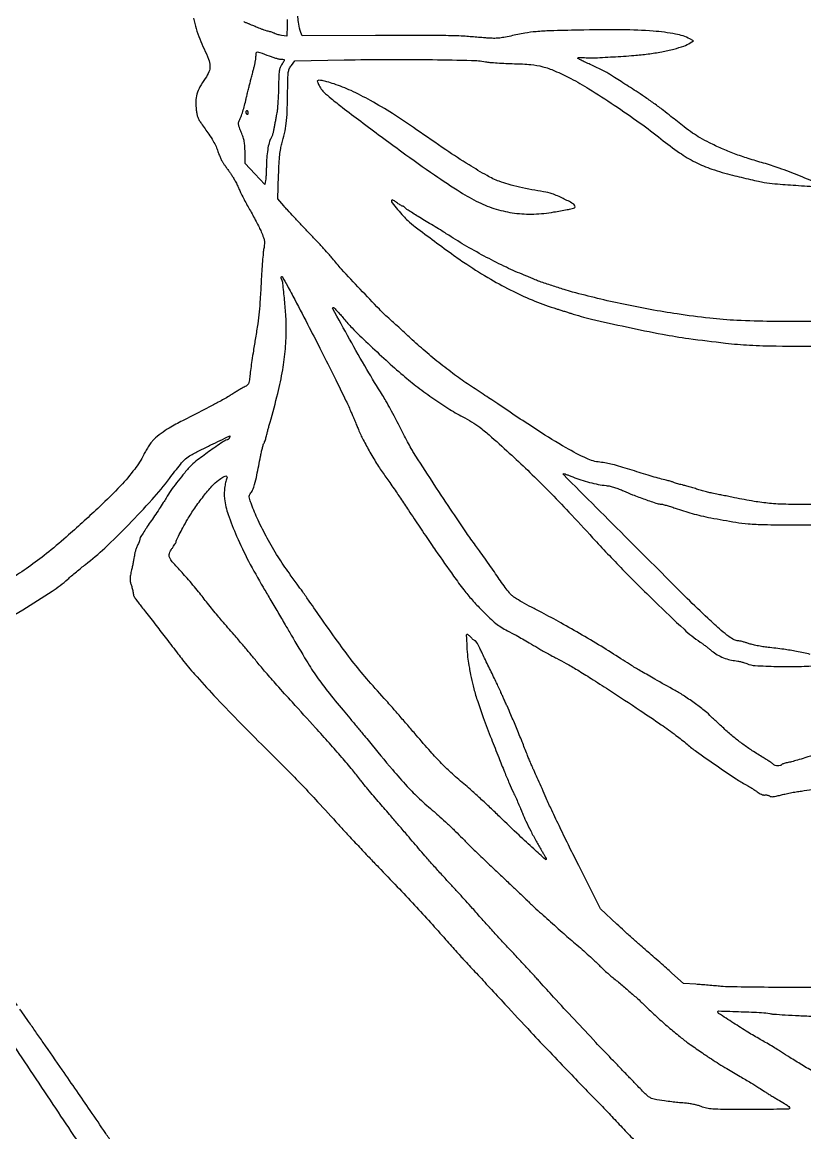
# Model space of a CAD drawing. Extents: x 30 to 2857, y 155 to 3618.
# Drawn here: x 994 to 1600, y 939 to 1800 of the extents above; entities that cross this region are included whole.
import ezdxf

# ---------------------------------------------------------------- set-up
doc = ezdxf.new("R2010")
doc.units = 0

msp = doc.modelspace()

# ---------------------------------------------------------------- linework, layer by layer
for points in [[(1199.257649, 1801.954341, -0.012053), (1199.179674, 1797.175363), (1198.843018, 1788.850726), (1194.671509, 1789.538428, -0.01291), (1193.001111, 1789.858303, -0.014996), (1191.431631, 1790.250734, -0.014081), (1190.131085, 1790.657557, -0.081623), (1189.5, 1790.997592, 0.066929), (1188.905121, 1791.340918, 0.015057), (1187.80843, 1791.753301, 0.015351), (1186.503203, 1792.15542, 0.014334), (1185.145717, 1792.486887, -0.019708), (1183.534349, 1792.898739, -0.008404), (1181.412076, 1793.57027, -0.0083), (1179.169903, 1794.363056, -0.010798), (1177.145717, 1795.166979, 0.000001), (1175.220404, 1795.980189, 0.000001), (1173.27718, 1796.800956, 0.000001), (1171.56908, 1797.522405, 0.000003), (1170.5, 1797.973942, 0.006258), (1169.60278, 1798.339721, 0.004057), (1168.556609, 1798.741263, 0.004079), (1167.528362, 1799.116847, 0.007718), (1166.69271, 1799.399922, -0.198822), (1165.721827, 1800.223854, -0.09126)], [(1612.686865, 1673.913858, 0.002269), (1596.436471, 1680.532862, 0.008374), (1580.617309, 1686.586943, 0.019343), (1568.5, 1690.469526, -0.009737), (1556.722752, 1693.995202, -0.012224), (1545.961414, 1697.738932, -0.012965), (1535.967449, 1701.790645, -0.0142), (1526.5, 1706.241886, -0.012944), (1519.372257, 1710.078408, -0.020878), (1513.538069, 1713.747665, -0.015536), (1506.948549, 1718.595055, -0.004138), (1496.758892, 1726.72739, 0.009137), (1490.851004, 1731.346526, 0.005249), (1483.571934, 1736.707622, 0.005242), (1476.142296, 1741.942803, 0.00871), (1469.758892, 1746.179295, -0.000228), (1463.88858, 1749.933408, -0.00023), (1458.041231, 1753.680395, -0.000224), (1452.951775, 1756.948255, -0.000937), (1449.892109, 1758.922865, 0.018833), (1447.044733, 1760.619323, 0.007192), (1442.961556, 1762.772533, 0.00711), (1438.455596, 1764.986365, 0.008661), (1434.173647, 1766.924979, -0.007257), (1430.32903, 1768.652601, -0.012263), (1427.166026, 1770.225073, -0.005983), (1424.624371, 1771.606502, -0.427089), (1424.515738, 1772.025464, -0.227714), (1424.923888, 1772.286748, -0.019819), (1426.186165, 1772.390491, -0.022941), (1427.77207, 1772.384933, -0.015717), (1429.566646, 1772.239598, 0.039436), (1435.620797, 1772.037255, 0.003072), (1451.798412, 1772.872202, 0.00451), (1468.037612, 1773.957463, 0.01385), (1479, 1775.095566, 0.013553), (1489.5255, 1776.775271, 0.017946), (1498.992065, 1778.90453, 0.019547), (1506.746745, 1781.271248, 0.061259), (1511.626216, 1783.674657), (1514.181559, 1785.348982), (1511.491464, 1786.758464, 0.076493), (1500.352805, 1790.572952, 0.024611), (1482.982564, 1792.809201, 0.018127), (1458.839362, 1793.837671, 0.006819), (1425, 1793.590145, 0.002278), (1403.307387, 1793.036702, 0.014143), (1392.19389, 1792.387534, 0.022314), (1383.396636, 1791.226219, 0.011479), (1372.5, 1789.030673, -0.010234), (1367.171932, 1787.943329, -0.021946), (1363.017105, 1787.370697, -0.025152), (1359.203957, 1787.207468, -0.01879), (1355, 1787.397145, 0.000769), (1351.324266, 1787.695994, 0.000314), (1346.325, 1788.091554, 0.00031), (1340.952086, 1788.509934, 0.000396), (1336, 1788.888504, 0.015335), (1328.723296, 1789.214991, 0.00151), (1311.193356, 1789.410421, 0.001907), (1290.29255, 1789.500568, 0.001511), (1267.700786, 1789.443581), (1210.901571, 1789.128688), (1209.792331, 1791.814344, -0.067177), (1208.0796, 1798.317264, -0.018442), (1207.162528, 1808.893203, -0.013627)], [(1126.524504, 1802.791593, 0.020051), (1128.585627, 1794.800596, 0.019493), (1131.363961, 1786.728935, 0.020698), (1134.713625, 1779.061431, -0.022161), (1138.163963, 1771.100103, -0.080839), (1139.272048, 1765.725258, -0.108321), (1138.468121, 1761.146697, -0.05841), (1135.677657, 1756.114401, 0.027854), (1131.512976, 1749.578053, 0.058627), (1129.203359, 1744.03013, 0.062606), (1128.329415, 1738.336775, 0.03608), (1128.640922, 1731.398103, 0.026823), (1129.136841, 1728.519909, 0.036409), (1129.908381, 1725.999388, 0.036315), (1131.039197, 1723.612471, 0.026482), (1132.618865, 1721.136995, -0.004917), (1138.31013, 1713.013088, -0.016678), (1141.790353, 1707.55844, -0.025222), (1144.017829, 1703.322639, -0.037714), (1145.483697, 1699.408085, 0.022453), (1146.285783, 1697.04956, 0.01535), (1147.396797, 1694.446521, 0.015497), (1148.625088, 1691.998806, 0.029983), (1149.780748, 1690.139159, 0.000075), (1151.061274, 1688.33073, 0.000037), (1152.685815, 1686.037552, 0.000037), (1154.370221, 1683.660614, 0.000054), (1155.851813, 1681.570678, -0.02022), (1157.316115, 1679.317829, -0.010729), (1158.9545, 1676.419262, -0.010661), (1160.505138, 1673.379358, -0.016248), (1161.70735, 1670.671844, 0.016662), (1163.065748, 1667.61939, 0.006028), (1165.189992, 1663.375479, 0.00597), (1167.629267, 1658.781025, 0.007069), (1170.047286, 1654.5, -0.007272), (1172.508512, 1650.138348, -0.005553), (1175.078584, 1645.297803, -0.005617), (1177.385166, 1640.708874, -0.013154), (1178.979575, 1637.215926, -0.010011), (1180.77586, 1632.743169, -0.051366), (1181.460383, 1630.161957, -0.063677), (1181.531299, 1627.750809, -0.020405), (1181.035318, 1624.194767, 0.021471), (1180.572959, 1620.827337, 0.00352), (1180.004859, 1614.274167, 0.003868), (1179.449988, 1606.548533, 0.003404), (1178.988263, 1598.478841, -0.003649), (1178.209477, 1584.983773, -0.008943), (1177.386893, 1575.075313, -0.010054), (1176.274201, 1565.910711, -0.005913), (1174.594479, 1555, 0.001401), (1172.954672, 1544.952219, 0.003212), (1171.789094, 1537.370863, 0.004135), (1170.928233, 1531.165819, 0.005502), (1170.254651, 1525.512188, -0.009342), (1169.7211, 1521.308936, -0.069353), (1169.158559, 1519.377616, -0.123878), (1168.215004, 1518.182754, -0.056464), (1166.5, 1517.147551, 0.01989), (1164.932526, 1516.35125, 0.005323), (1162.505957, 1514.960405, 0.005386), (1159.780205, 1513.319541, 0.005539), (1157.116025, 1511.635363, -0.009758), (1154.046656, 1509.731097, -0.004633), (1150.023842, 1507.392888, -0.00459), (1145.77074, 1505.024682, -0.006488), (1141.937155, 1503, 0.001361), (1118.100365, 1490.721645, 0.012073), (1107.74049, 1485.028021, 0.026997), (1101.325239, 1480.818991, 0.030708), (1095.685465, 1476.106861, 0.041262), (1093.947597, 1474.168429, 0.015396), (1091.828709, 1471.185484, 0.015133), (1089.707906, 1467.776861, 0.017721), (1087.912664, 1464.418189, -0.049925), (1080.912121, 1453.132187, -0.024199), (1069.916185, 1440.165999, -0.017148), (1053.720951, 1423.99155, -0.006195), (1029.657175, 1402.104023, -0.010524), (1014.253361, 1389.007002, -0.015947), (1000.271242, 1378.340213, -0.017125), (986.433238, 1369.163597, -0.015372)], [(1654.321708, 1426.096081, -0.00107), (1603, 1425.713891, -0.007024), (1585.79232, 1425.864332, -0.017401), (1573.206179, 1426.589956, -0.018571), (1561.187958, 1428.155377, -0.009084), (1546, 1430.994973, 0.000793), (1541.650001, 1431.883153, 0.000774), (1537.2625, 1432.764673, 0.000762), (1533.407306, 1433.526926, 0.00291), (1531, 1433.984558, -0.013485), (1528.67386, 1434.477946, -0.004101), (1525.178125, 1435.348913, -0.004104), (1521.275748, 1436.389494, -0.004467), (1517.5, 1437.465955, 0.001386), (1513.76094, 1438.556911, 0.001335), (1509.96875, 1439.641015, 0.001319), (1506.622113, 1440.578559, 0.004863), (1504.5, 1441.144857, -0.007019), (1502.821905, 1441.600426, -0.006215), (1501.0875, 1442.120936, -0.006252), (1499.537167, 1442.628668, -0.018899), (1498.5, 1443.027117, 0.025314), (1497.491278, 1443.399866, 0.009781), (1496.059375, 1443.817489, 0.009654), (1494.486599, 1444.210575, 0.011767), (1493, 1444.515132, -0.02388), (1490.792155, 1445.023452, -0.002197), (1485.3875, 1446.568432, -0.002832), (1478.957554, 1448.476664, -0.002216), (1472, 1450.618147, 0.001274), (1457.743827, 1455.035504, 0.010982), (1451.333318, 1456.850877, 0.022101), (1446.721253, 1457.832958, 0.015874), (1441.5, 1458.536097, -0.085427), (1431.375998, 1461.365883, -0.019172), (1415.44315, 1469.687752, -0.014447), (1393.561099, 1483.060611, -0.004897), (1362.5, 1503.734305, 0.002652), (1359.261964, 1505.910519, 0.00068), (1354.003125, 1509.394213, 0.000693), (1347.991406, 1513.352939, 0.000704), (1342, 1517.274344, -0.013291), (1330.546803, 1525.189328, -0.009903), (1318.32715, 1534.499874, -0.009667), (1306.11538, 1544.583465, -0.010592), (1294.676151, 1554.836115, 0.001882), (1290.989671, 1558.257851, 0.001194), (1286.669646, 1562.21844, 0.001199), (1282.409361, 1566.086899, 0.002218), (1278.927498, 1569.205382, -0.018642), (1270.62802, 1577.145016, -0.003358), (1255.844269, 1592.589092, -0.003216), (1241.266906, 1608.224016, -0.020957), (1234.32678, 1616.429139, 0.017306), (1232.008449, 1619.210971, 0.002921), (1227.364742, 1624.345772, 0.003191), (1221.831982, 1630.315315, 0.002832), (1216, 1636.457611, -0.001906), (1210.095471, 1642.653304, -0.002012), (1204.344454, 1648.7834, -0.001921), (1199.428591, 1654.106602, -0.009123), (1196.683247, 1657.214421), (1191.866494, 1662.871897), (1192.515777, 1681.185948, -0.004677), (1192.922071, 1690.250441, -0.012167), (1193.434131, 1696.761795, -0.016704), (1194.106533, 1701.667459, -0.032732), (1195.024392, 1705.5, 0.021806), (1197.107632, 1713.429962, 0.024172), (1198.40848, 1721.244084, 0.018914), (1199.146938, 1730.595645, 0.007257), (1199.492073, 1743.633675, -0.001993), (1199.692331, 1756.19685, -0.026864), (1200.030642, 1760.782583, -0.071915), (1200.810329, 1763.589541, -0.05934), (1202.390306, 1766.267297), (1205.059846, 1769.767244), (1243.376903, 1770.504084, -0.004045), (1277.640447, 1770.885735, -0.004039), (1311.922142, 1770.713332, -0.002694), (1342.144869, 1770.154276, -0.038615), (1352.843007, 1769.069253, 0.022526), (1356.309006, 1768.60475, 0.00547), (1362.068873, 1768.158978, 0.005599), (1368.692096, 1767.793662, 0.005545), (1375.343007, 1767.575348, -0.016877), (1388.138596, 1766.864812, -0.041976), (1397.367272, 1765.250924, -0.039718), (1406.489352, 1762.060761, -0.01378), (1419.089366, 1756.076863, -0.022244), (1433.116794, 1748.130443, -0.007647), (1452.698788, 1735.435084, -0.007827), (1472.772231, 1721.520396, -0.013427), (1489, 1709.218592, 0.017764), (1503.324594, 1698.553882, 0.033873), (1515.655857, 1691.216897, 0.035217), (1528.538864, 1685.79126, 0.02097), (1544.512586, 1681.089403, 0.002914), (1551.256804, 1679.449668, 0.002578), (1558.300572, 1677.818823, 0.002588), (1564.660973, 1676.415277, 0.007886), (1569, 1675.552686, 0.024454), (1577.301583, 1674.454101, 0.003981), (1593.508984, 1673.240998, 0.000897), (1611.335701, 1672.081482, 0.198983)], [(1623.5, 1567.508851, -0.001925), (1574.523542, 1567.69194, -0.010388), (1547.912978, 1568.446898, -0.015967), (1526.754951, 1570.165921, -0.009294), (1501.5, 1573.50846, -0.007114), (1480.729303, 1576.954293, -0.007031), (1459.983771, 1581.001992, -0.007155), (1439.74579, 1585.550201, -0.008137), (1420.5, 1590.498249, -0.009076), (1413.931917, 1592.430192, -0.003034), (1404.397756, 1595.48731, -0.00205), (1394.948573, 1598.623484, -0.026549), (1391.5, 1599.991478, 0.007282), (1390.344328, 1600.502265, 0.001313), (1388.178125, 1601.41551, 0.001416), (1385.635194, 1602.471275, 0.001281), (1383, 1603.548723, -0.014889), (1369.140069, 1609.660941, -0.010256), (1353.803424, 1617.367336, -0.010102), (1338.445785, 1625.884259, -0.01246), (1324.5, 1634.462705, 0.004467), (1320.585815, 1636.957535, 0.001887), (1315.288272, 1640.240178, 0.001867), (1309.602742, 1643.704433, 0.002437), (1304.374967, 1646.828381, -0.004341), (1299.639433, 1649.682701, -0.006005), (1295.445236, 1652.330561, -0.003891), (1291.976247, 1654.617836, -0.071967), (1291.002523, 1655.49696, 0.033807), (1290.455503, 1656.072137, 0.035457), (1289.844156, 1656.558482, 0.037913), (1289.25942, 1656.897436, 0.112863), (1288.810833, 1657, -0.119883), (1288.268494, 1657.13193, -0.014344), (1287.181122, 1657.734375, -0.016431), (1285.913085, 1658.542651, -0.012816), (1284.588887, 1659.5, 0.010937), (1282.266069, 1661.192644, 0.070553), (1280.973443, 1661.844361, 0.263813), (1280.306789, 1661.716319, 0.219729), (1280, 1661.051916, 0.171179), (1280.477594, 1659.697783, 0.003999), (1284.82359, 1654.39048, 0.009576), (1289.218842, 1649.310823, 0.02492), (1292.625812, 1645.882477, 0.023208), (1298.511621, 1641.002033, 0.002242), (1313.385082, 1629.895824, 0.002999), (1328.44412, 1618.895028, 0.010294), (1338.410344, 1612.013304, 0.013076), (1356.96715, 1600.441426, 0.017747), (1374.33206, 1591.046169, 0.01917), (1391.137571, 1583.498549, 0.020899), (1408, 1577.49588, -0.001063), (1410.503697, 1576.71501, -0.000622), (1413.5, 1575.76941, -0.000622), (1416.496168, 1574.815651, -0.001056), (1419, 1574.009351, 0.020872), (1435.129367, 1569.512138, 0.00497), (1462.33156, 1563.422366, 0.005321), (1490.269419, 1557.769018, 0.01388), (1510.5, 1554.478099, 0.004415), (1538.947882, 1550.913032, 0.015073), (1557.535748, 1549.316214, 0.011898), (1578.245899, 1548.65828, 0.001991), (1618, 1548.5, 0.001347)], [(1604.770367, 1309.521453, 0.011757), (1594.142731, 1311.81233, 0.013201), (1584.162065, 1313.447546, 0.007477), (1572, 1314.926885, -0.012638), (1567.943332, 1315.462866, -0.010148), (1563.608901, 1316.237877, -0.010287), (1559.629915, 1317.118481, -0.025629), (1556.774983, 1317.969256, 0.011197), (1554.416306, 1318.746905, 0.011763), (1552.063413, 1319.404567, 0.011474), (1550.010344, 1319.876806, 0.050416), (1548.774983, 1320.003738, -0.120673), (1545.656444, 1320.772942, -0.040263), (1541.651886, 1323.297538, -0.021433), (1535.773841, 1328.107886, -0.003951), (1525.398337, 1337.51708, -0.009769), (1509.330929, 1352.912273, -0.000649), (1464.105004, 1398.090655, -0.000032), (1413.37725, 1448.90324, -0.41395), (1413.377613, 1449.710946, -0.288504), (1413.585439, 1449.758216, -0.001608), (1415.580658, 1449.049459, -0.006085), (1417.874362, 1448.194704, -0.003747), (1420.553952, 1447.135687, 0.017138), (1426.944049, 1444.806036, 0.015717), (1433.664585, 1442.845157, 0.01602), (1440.34233, 1441.348902, 0.020248), (1446.601044, 1440.416437, -0.030669), (1449.498662, 1439.922835, -0.017281), (1452.942583, 1438.989678, -0.016538), (1456.558836, 1437.741984, -0.017734), (1460, 1436.283948, 0.017159), (1466.934096, 1433.336527, 0.007049), (1476.521843, 1429.798524, 0.003893), (1486.132805, 1426.489047, 0.081136), (1489.126649, 1425.999993, -0.064708), (1490.044596, 1425.88069, -0.003459), (1492.887203, 1425.108045, -0.005374), (1496.260865, 1424.126735, -0.003887), (1500, 1422.963586, 0.002801), (1513.0835, 1418.862478, 0.016794), (1519.972299, 1416.996171, 0.012642), (1527.656017, 1415.39295, 0.001139), (1547, 1411.910086, 0.026367), (1556.55117, 1410.727951, 0.012692), (1568.87905, 1410.172348, 0.004888), (1590.080368, 1409.962909, 0.000425), (1644, 1410.003292, 0.000344)], [(1623.5, 1051.067114, -0.001131), (1592.892094, 1051.148091, -0.001571), (1565.475, 1051.368754, -0.000961), (1542.397194, 1051.671362, -0.020041), (1535.5, 1052.051848, 0.002052), (1530.984144, 1052.464295, 0.001256), (1525.655009, 1052.91548, 0.001259), (1520.375859, 1053.335693, 0.002242), (1516.027691, 1053.651178), (1506.555383, 1054.295772), (1497.527691, 1062.412806, 0.002308), (1493.31715, 1066.163609, 0.001225), (1488.067509, 1070.773945, 0.001219), (1482.676923, 1075.461606, 0.00189), (1478, 1079.477868, -0.004414), (1473.07628, 1083.749437, -0.002151), (1466.864267, 1089.283288, -0.002134), (1460.450478, 1095.09624, -0.003085), (1454.835802, 1100.292704), (1442.171604, 1112.159512), (1425.180051, 1145.829756, -0.002416), (1418.076297, 1160.077209, -0.002113), (1410.782506, 1175.043741, -0.002124), (1404.306123, 1188.623957, -0.006324), (1400.02761, 1198, 0.000483), (1396.765002, 1205.376744, 0.000597), (1393.71148, 1212.240625, 0.000489), (1391.13389, 1218.000952, 0.004452), (1389.985861, 1220.5, -0.00826), (1389.065816, 1222.543655, -0.002845), (1387.801167, 1225.528125, -0.002826), (1386.443819, 1228.835281, -0.003273), (1385.189815, 1232, 0.003359), (1381.309767, 1241.787114, 0.00246), (1376.877476, 1252.598252, 0.002436), (1372.65973, 1262.605743, 0.006988), (1369.599825, 1269.5, -0.001709), (1368.259815, 1272.435201, -0.001566), (1366.900114, 1275.465922, -0.001564), (1365.703532, 1278.178401, -0.00514), (1364.937577, 1279.979736, 0.011076), (1364.038361, 1282.026649, 0.001637), (1362.116845, 1286.115127, 0.001845), (1359.812366, 1290.931059, 0.001585), (1357.35381, 1295.979736, -0.00083), (1354.804425, 1301.194903, -0.000787), (1352.226862, 1306.511235, -0.000781), (1349.961469, 1311.221283, -0.002776), (1348.531189, 1314.25, 0.01248), (1347.437888, 1316.453361, 0.018783), (1346.366599, 1318.310937, 0.014021), (1345.406378, 1319.749024, 0.243136), (1344.920765, 1320, -0.146243), (1344.430141, 1320.146637, -0.024153), (1343.622603, 1320.734375, -0.024771), (1342.713759, 1321.542784, -0.019649), (1341.813051, 1322.5, 0.019216), (1340.913883, 1323.457239, 0.024375), (1340.009669, 1324.265625, 0.023596), (1339.207891, 1324.85462, 0.147658), (1338.72634, 1325, 0.42582), (1338.055412, 1324.302058, 0.003317), (1338.452991, 1315.683661, 0.010778), (1339.076689, 1307.303503, 0.024268), (1339.993108, 1301, -0.000143), (1340.399282, 1298.917377, -0.000077), (1340.898215, 1296.353125, -0.000077), (1341.405546, 1293.74142, -0.000121), (1341.840025, 1291.5, 0.019368), (1343.867181, 1282.840506, 0.01233), (1346.860306, 1272.931466, 0.009284), (1351.187664, 1260.563546, 0.003847), (1357.475894, 1244, 0.001509), (1363.178491, 1229.45062, 0.003327), (1367.641717, 1218.379641, 0.004292), (1371.32499, 1209.630189, 0.007505), (1374.54607, 1202.456793, -0.003678), (1376.365624, 1198.486229, -0.002644), (1378.341525, 1194.026469, -0.002669), (1380.176843, 1189.762245, -0.00576), (1381.533925, 1186.456793, 0.015318), (1384.264646, 1180.151341, 0.008467), (1387.96311, 1172.61569, 0.008219), (1392.140068, 1164.777714, 0.009671), (1396.359437, 1157.5, -0.005866), (1397.752433, 1155.138901, -0.008393), (1398.927709, 1153.010401, -0.005072), (1399.862804, 1151.203554, -0.116633), (1399.997429, 1150.641791, -0.651061), (1399.421377, 1150.384853, -0.00149), (1390.308047, 1158.667316, -0.004685), (1378.999427, 1169.20288, -0.001999), (1364.058803, 1183.5, 0.002918), (1356.655321, 1190.558574, 0.002708), (1348.984081, 1197.709375, 0.0027), (1342.091018, 1203.996831, 0.009105), (1337.488578, 1208, -0.009092), (1327.218906, 1216.931991, -0.014713), (1318.855648, 1224.93601, -0.012973), (1310.281658, 1234.103207, -0.005377), (1299.152551, 1246.91382, 0.001409), (1292.618592, 1254.556679, 0.001339), (1285.930007, 1262.293895, 0.001328), (1279.979655, 1269.103383, 0.00474), (1276.119814, 1273.41382, -0.006702), (1262.296359, 1288.973436, -0.011069), (1251.094774, 1302.522402, -0.010207), (1239.897959, 1317.303516, -0.004744), (1225.945371, 1336.914187, 0.000269), (1216.281514, 1350.757588, 0.001623), (1211.239562, 1357.922238, 0.00229), (1206.903079, 1363.983078, 0.000882), (1200.830932, 1372.356979, -0.017308), (1192.093375, 1385.279382, -0.014573), (1183.730073, 1399.527588, -0.01497), (1176.546193, 1413.610583, -0.02453), (1171.422846, 1425.978875, -0.008331), (1170.194671, 1429.599906, -0.048379), (1169.767522, 1431.568618, -0.0991), (1169.873766, 1432.884271, -0.114859), (1170.482538, 1433.980705, 0.079996), (1172.394394, 1436.925007, 0.036689), (1173.937842, 1441.248168, 0.01789), (1175.645975, 1448.420791, 0.002727), (1178.460326, 1462.855092, -0.007865), (1179.150551, 1466.211172, -0.009081), (1179.916463, 1469.385943, -0.008288), (1180.656987, 1472.046509, -0.051438), (1181.196145, 1473.355092, 0.029407), (1181.69191, 1474.422505, 0.012637), (1182.231766, 1475.898058, 0.012453), (1182.729183, 1477.502886, 0.016077), (1183.101116, 1479, -0.008945), (1183.523387, 1480.809653, -0.00274), (1184.225094, 1483.528125, -0.002742), (1185.04415, 1486.563312, -0.002998), (1185.872905, 1489.5, 0.009471), (1191.885923, 1511.913065, 0.018319), (1195.691665, 1530.076961, 0.021443), (1197.776107, 1546.398765, 0.020823), (1198.482132, 1563, 0.017944), (1198.176214, 1571.731693, 0.006195), (1197.125723, 1584.314191, 0.002849), (1195.818827, 1597.16051, 0.094304), (1194.919552, 1600.118517, -0.04386), (1194.641443, 1600.784607, -0.053125), (1194.50586, 1601.447639, -0.062025), (1194.521833, 1602.011269, -0.159629), (1194.70371, 1602.370377, -0.496268), (1195.43927, 1602.269781, -0.002935), (1199.281984, 1595.362586, -0.004974), (1205.053157, 1584.591483, -0.00076), (1216.305182, 1563, -0.002861), (1225.630167, 1544.785685, -0.002132), (1235.717812, 1524.586975, -0.001739), (1244.745771, 1506.154471, -0.012507), (1248.845458, 1497.142919, -0.000919), (1250.124006, 1494.119721, -0.000542), (1251.640672, 1490.504048, -0.000542), (1253.147655, 1486.889499, -0.000929), (1254.395771, 1483.870863, 0.021581), (1258.085975, 1475.895387, 0.011041), (1263.360019, 1466.208989, 0.010915), (1269.276755, 1456.394195, 0.015417), (1275, 1447.941122, -0.003102), (1277.888593, 1443.893168, -0.001968), (1281.20625, 1439.142793, -0.001976), (1284.426877, 1434.452971, -0.003656), (1287, 1430.61408, 0.001491), (1293.229352, 1421.232806, 0.000565), (1301.982534, 1408.167569, 0.000418), (1310.584051, 1395.383111, 0.004059), (1314.276312, 1390, 0.001966), (1328.1915, 1370.22755, 0.01034), (1336.099457, 1359.558786, 0.016958), (1342.517834, 1351.820857, 0.013214), (1349.989016, 1343.84586, 0.006849), (1356.411907, 1337.518813, 0.02183), (1360.935497, 1333.547061, 0.02864), (1365.074896, 1330.594319, 0.020596), (1370, 1327.766785, -0.002699), (1376.611081, 1324.279703, -0.005601), (1381.724293, 1321.473229, -0.005467), (1386.850164, 1318.510319, -0.002448), (1393.528593, 1314.507622, 0.006427), (1396.759673, 1312.60587, 0.003728), (1400.687263, 1310.400318, 0.003725), (1404.658775, 1308.247332, 0.006263), (1408.028593, 1306.506709, -0.012604), (1415.435429, 1302.561048, -0.007247), (1424.165899, 1297.455457, -0.005737), (1434.825475, 1290.844451, -0.002779), (1448.3139, 1282.157498, -0.001756), (1472.93069, 1265.985815, -0.00567), (1489.129823, 1254.996197, -0.008405), (1500.621701, 1246.718349, -0.017267), (1509.276084, 1239.783023, 0.023588), (1516.429713, 1234.197333, 0.003345), (1531.737611, 1223.519344, 0.00333), (1547.188596, 1213.04534, 0.023843), (1554.91743, 1208.397787, -0.010898), (1556.962306, 1207.23912, -0.006637), (1559.32887, 1205.786268, -0.00665), (1561.637816, 1204.282881, -0.011688), (1563.5, 1202.970711, 0.026069), (1565.187476, 1201.852829, 0.031466), (1566.881973, 1200.991981, 0.033681), (1568.376254, 1200.463735, 0.125616), (1569.365228, 1200.44144, -0.065931), (1570.214169, 1200.522943, -0.039116), (1571.225837, 1200.406956, -0.038478), (1572.234983, 1200.12847, -0.053067), (1573.07996, 1199.717991, 0.100904), (1574.340238, 1199.247759, 0.059614), (1575.951037, 1199.188284, 0.036495), (1578.217675, 1199.542777, 0.010078), (1581.714732, 1200.429216, -0.013537), (1584.985417, 1201.234239, -0.006173), (1589.297453, 1202.116941, -0.006107), (1593.866709, 1202.935935, -0.008359), (1598, 1203.553959, 0.009099), (1606.328262, 1204.81182, 0.008478)], [(1609, 1232.049827, -0.002267), (1600.649579, 1229.306636, -0.006307), (1594.751768, 1227.480582, -0.008842), (1590.303335, 1226.249645, -0.017664), (1586.738955, 1225.463988, 0.018672), (1585.258734, 1225.134589, 0.023655), (1583.92175, 1224.715722, 0.02273), (1582.860493, 1224.271575, 0.144853), (1582.429938, 1223.886637, -0.207638), (1581.467281, 1223.217017, -0.05041), (1579.495312, 1223.023997, -0.050417), (1577.523213, 1223.229664, -0.205981), (1576.558578, 1223.905218, 0.103058), (1576.059254, 1224.431664, 0.004208), (1573.887029, 1225.911474, 0.00719), (1571.259264, 1227.615244, 0.00502), (1568.249561, 1229.463866, -0.00974), (1559.813982, 1234.75548, -0.013834), (1552.543979, 1239.808495, -0.014145), (1545.688744, 1245.165786, -0.010922), (1538.516615, 1251.374012, -0.001431), (1534.965433, 1254.604788, -0.001851), (1531.726594, 1257.590497, -0.001396), (1529.028452, 1260.110375, -0.016505), (1528.016615, 1261.125553, 0.037729), (1523.462499, 1265.322713, 0.010475), (1515.714728, 1271.191359, 0.011025), (1507.246606, 1277.050359, 0.018693), (1499.879758, 1281.52487, -0.001086), (1484.136703, 1290.343749, -0.003534), (1473.760114, 1296.283094, -0.005237), (1466.130365, 1300.829731, -0.008337), (1459.711919, 1304.89461, 0.007282), (1444.621791, 1314.49602, 0.005678), (1427.958145, 1324.501549, 0.00574), (1411.362482, 1333.957546, 0.008356), (1396.5, 1341.879595, -0.005403), (1388.602426, 1346.029483, -0.006888), (1381.416424, 1350.033884, -0.005486), (1375.492226, 1353.530013, -0.056033), (1373.236762, 1355.266302, -0.035037), (1371.451777, 1357.249922, -0.00538), (1368.230872, 1361.469854, -0.005988), (1364.537771, 1366.543591, -0.005165), (1360.777853, 1371.958997, 0.00269), (1356.788642, 1377.765807, 0.002112), (1352.403635, 1384.019205, 0.002135), (1348.276635, 1389.799574, 0.005253), (1345.182948, 1394, -0.012045), (1338.203235, 1403.751276, -0.002179), (1325.75614, 1422.229744, -0.002366), (1311.482078, 1443.841925, -0.002236), (1297.138624, 1466, -0.015867), (1295.310309, 1469.061962, -0.003748), (1292.460247, 1474.290625, -0.003855), (1289.273859, 1480.353908, -0.003789), (1286.162916, 1486.5, 0.005419), (1282.896072, 1492.902227, 0.004321), (1279.238732, 1499.7375, 0.004369), (1275.741353, 1506.0093, 0.010981), (1273.053243, 1510.5, -0.008052), (1260.955009, 1530.444962, -0.00518), (1247.54239, 1553.936882, -0.001266), (1234.440213, 1577.588062, -0.711274), (1235.197267, 1578.428672, -0.103669), (1235.969997, 1577.893806, -0.00545), (1238.026697, 1575.676509, -0.008404), (1240.415154, 1572.954012, -0.006), (1243, 1569.830585, 0.027066), (1249.420206, 1562.70607, 0.005239), (1261.836725, 1550.599654, 0.005844), (1275.85141, 1537.528215, 0.007609), (1289, 1525.910082, 0.013679), (1300.478372, 1516.606912, 0.012314), (1312.850965, 1507.602426, 0.012626), (1325.245304, 1499.495344, 0.017489), (1336.775829, 1492.908332, -0.019501), (1343.948569, 1488.772419, -0.027485), (1349.967526, 1484.502633, -0.014857), (1357.699539, 1477.967987, -0.002066), (1373.261628, 1463.886011, -0.007348), (1387.369947, 1450.627963, -0.006341), (1401.803126, 1436.300694, -0.005538), (1417.626079, 1419.829341, -0.003354), (1436.008092, 1400, 0.007843), (1459.252512, 1375.372627, 0.006942), (1484.210378, 1350.44909, 0.006025), (1506.859661, 1328.974706, 0.037755), (1519.342051, 1319.059972, -0.007659), (1521.432969, 1317.595171, -0.005577), (1523.71411, 1315.905368, -0.005635), (1525.842178, 1314.253789, -0.012318), (1527.42618, 1312.930672, 0.042221), (1531.445214, 1309.962357, 0.033457), (1536.224626, 1307.444536, 0.033569), (1541.276, 1305.595727, 0.043568), (1546.109169, 1304.632772, -0.018218), (1548.5413, 1304.275098, -0.013295), (1551.213576, 1303.708212, -0.013467), (1553.720911, 1303.034333, -0.028651), (1555.609169, 1302.351954, 0.087156), (1562.056734, 1300.841008, 0.007958), (1578.5886, 1300.172709, 0.011231), (1596.195746, 1300.137036, 0.018847), (1610.960837, 1300.996236, 0.007745)], [(969.482588, 1329.871523, 0.009055), (994.099135, 1344.174058, 0.008084), (1016.928487, 1358.506629, 0.039555), (1029, 1367.795511, -0.006385), (1032.010603, 1370.447518, -0.003634), (1035.714967, 1373.581096, -0.003628), (1039.491432, 1376.68271, -0.005988), (1042.731803, 1379.241289, 0.024415), (1057.676475, 1391.962645, 0.010693), (1076.258771, 1410.177489, 0.010742), (1094.371035, 1429.521838, 0.020217), (1108, 1446.01471, -0.004136), (1116.389154, 1456.858703, -0.041093), (1120.301393, 1461.067823, -0.058403), (1124.396474, 1464.010703, -0.012537), (1132.160217, 1468.066217, -0.000802), (1139.997708, 1471.897728, -0.000991), (1147.311781, 1475.440925, -0.000191), (1154.069359, 1478.694836, -0.044258), (1154.718615, 1478.939154, -0.544623), (1154.775659, 1478.888519, -0.021329), (1154.710345, 1478.558224, -0.021038), (1154.580452, 1478.106413, -0.011099), (1154.383471, 1477.556927, -0.056039), (1154.085409, 1476.982117, -0.046538), (1153.650202, 1476.447597, -0.048493), (1153.151391, 1476.02955, -0.085959), (1152.664856, 1475.806927, 0.086595), (1148.95606, 1474.104236, 0.004803), (1138.494382, 1466.749372, 0.006726), (1128.422678, 1459.315876, 0.046468), (1123.900851, 1455.169308, 0.009778), (1118.360639, 1448.804427, 0.011426), (1113.362049, 1442.544535, 0.012203), (1108.980485, 1436.491686, 0.016046), (1105.300622, 1430.751641, -0.007637), (1103.093495, 1427.17798, -0.002892), (1099.905992, 1422.252045, -0.002863), (1096.377445, 1416.934267, -0.003492), (1093.012269, 1412, 0.004655), (1089.95966, 1407.501611, 0.006944), (1087.382138, 1403.506952, 0.003358), (1085.271786, 1400.083503, 0.132142), (1085.025505, 1399.236431, -0.048287), (1084.954449, 1398.630224, -0.020246), (1084.748014, 1397.833959, -0.019807), (1084.456731, 1396.993889, -0.024308), (1084.116671, 1396.236431, 0.014364), (1082.778363, 1393.407354, 0.021838), (1081.79652, 1390.871909, 0.024026), (1081.108163, 1388.457657, 0.024373), (1080.658473, 1386, -0.011906), (1080.369653, 1384.164218, -0.0034), (1079.83452, 1381.330691, -0.003421), (1079.186754, 1378.140074, -0.003623), (1078.507273, 1375.019373, 0.009788), (1077.646726, 1370.818581, 0.037325), (1077.358949, 1368.161016, 0.052098), (1077.514615, 1365.967648, 0.034655), (1078.124758, 1363.519373, -0.004021), (1079.017404, 1360.688714, -0.018214), (1079.464033, 1359.016608, -0.025404), (1079.714161, 1357.591887, -0.013657), (1079.88465, 1355.815512, 0.122434), (1080.212018, 1354.800615, 0.009134), (1081.802054, 1352.341355, 0.012221), (1083.847624, 1349.455679, 0.008968), (1086.25, 1346.354047, -0.002396), (1089.275025, 1342.552789, -0.001008), (1093.307812, 1337.413741, -0.000997), (1097.596814, 1331.902821, -0.001299), (1101.5, 1326.839826, 0.000116), (1105.490127, 1321.638648, 0.000078), (1110.050136, 1315.699399, 0.000079), (1114.465262, 1309.952582, 0.000156), (1117.968547, 1305.397059, 0.018537), (1127.39785, 1294.040516, 0.005775), (1142.368128, 1277.696706, 0.005284), (1160.89249, 1258.349794, 0.003736), (1182.085911, 1237, -0.001933), (1198.622755, 1220.460838, -0.004629), (1210.726001, 1208.033896, -0.004544), (1222.728743, 1195.249061, -0.001799), (1239, 1177.470896, 0.002735), (1245.739003, 1170.13538, 0.00149), (1254.0875, 1161.200625, 0.001485), (1262.628877, 1152.167779, 0.002358), (1270, 1144.49156, -0.002362), (1284.526533, 1129.363501, -0.002938), (1297.882114, 1115.156433, -0.003126), (1310.304249, 1101.616941, -0.003565), (1322.019308, 1088.5, 0.000548), (1326.549995, 1083.365107, 0.000721), (1330.695102, 1078.691161, 0.000521), (1334.179861, 1074.78141, 0.006955), (1335.482173, 1073.363528, -0.002136), (1336.989245, 1071.754121, -0.000031), (1345.857529, 1062.200983, -0.000086), (1356.146128, 1051.11265, -0.000057), (1367.968989, 1038.363528, 0.000813), (1388.173625, 1016.642002, 0.002149), (1402.727511, 1001.180188, 0.001931), (1418.262819, 984.943279, 0.000551), (1442.490498, 959.871835, -0.002089), (1450.820416, 951.198587, -0.001458), (1460.148499, 941.347092, -0.00147), (1469.038581, 931.847374, -0.003051)], [(989.944268, 1037.217275, -0.000105), (986.775395, 1041.703125, -0.000108)], [(1063.656678, 930.494222, -0.000852), (1058.536162, 938, 0.000562), (1046.401689, 955.809211, 0.000894), (1035.977794, 971.012584, 0.000807), (1024.774425, 987.234203, 0.000363), (1010.013684, 1008.5, 0.000208), (1004.164099, 1016.906996, 0.00025), (998.661415, 1024.8, 0.000213), (994.021015, 1031.443028, 0.001698), (991.86818, 1034.5, -0.000433)], [(1608.086592, 985.352673, -0.002852), (1598.188024, 991.239555, -0.002781), (1588.83382, 996.946319, -0.008233), (1582.5, 1001.004509, 0.0075), (1579.14441, 1003.161433, 0.003571), (1574.765625, 1005.84094, 0.003538), (1570.148454, 1008.576868, 0.005018), (1566, 1010.940093, -0.010653), (1556.41111, 1016.546608, -0.006204), (1545.139597, 1023.657311, -0.001341), (1533.715638, 1031.107511, -0.242138), (1533.032557, 1032.314224, -0.435019), (1533.718891, 1033.007055, -0.000841), (1551.160059, 1032.444823, -0.003867), (1567.015185, 1031.784223, -0.03994), (1573.5, 1030.941608, 0.035433), (1576.261364, 1030.557502, 0.001813), (1585.284375, 1029.981501, 0.002883), (1596.025178, 1029.397074, 0.002086), (1608, 1028.864808, 0.004312)], [(982.328516, 1013.165, -0.000764), (1017.480412, 960.5, 0.001326), (1049.536214, 912.590245, 0.004206)], [(1088.605701, 894.644582, 0.00001), (1085.173431, 899.528125, 0.00001), (1081.510346, 904.739646, 0.000013), (1078.164058, 909.5, -0.001722)]]:
    msp.add_lwpolyline(points, format="xyb")
for points in [[(1185.295489, 1773.565583, 0.01079), (1188.077144, 1772.583432, 0.01182), (1190.815815, 1771.75364, 0.011312), (1193.184785, 1771.153945, 0.056388), (1194.545489, 1771, -0.037596), (1196.348751, 1770.864218, -0.349917), (1196.843967, 1770.329737, -0.16448), (1196.589121, 1769.339774, -0.010194), (1194.857239, 1766.799511, 0.068015), (1193.68134, 1764.557027, 0.052711), (1193.020416, 1761.877274, 0.025558), (1192.660998, 1757.677963, 0.003758), (1192.432595, 1749.14514, -0.00548), (1192.252106, 1743.171594, -0.005853), (1191.943134, 1737.33326, -0.00558), (1191.562867, 1732.32201, -0.02708), (1191.162183, 1729.5, 0.002014), (1190.702239, 1727.123305, 0.000957), (1190.12817, 1724.059375, 0.000949), (1189.540186, 1720.853705, 0.001346), (1189.030287, 1718, -0.013363), (1188.492403, 1715.358017, -0.014078), (1187.822167, 1712.794486, -0.013825), (1187.122489, 1710.621661, -0.059638), (1186.52312, 1709.40676, 0.082347), (1185.151561, 1706.277842, 0.021533), (1184.027692, 1700.892543, 0.021146), (1183.257213, 1694.523897, 0.01953), (1183, 1687.941341, -0.007288), (1182.953709, 1684.765589, -0.007227), (1182.814872, 1681.583691, -0.00712), (1182.613618, 1678.80492, -0.027721), (1182.369777, 1677.098884), (1181.739554, 1673.947768), (1174.167164, 1682.098716), (1166.594774, 1690.249663), (1166.490725, 1698.874832, 0.013416), (1166.306599, 1703.6066, 0.030208), (1165.855165, 1707.166983, 0.03246), (1165.002224, 1710.487762, 0.017975), (1163.557582, 1714.417797, -0.009379), (1162.139079, 1718.081011, -0.040406), (1161.516491, 1720.331239, -0.072346), (1161.445943, 1721.907821, -0.115136), (1161.880149, 1723.179695, 0.047148), (1163.062784, 1725.542758, 0.013871), (1164.423996, 1729.365838, 0.013127), (1165.790325, 1733.977065, 0.01056), (1167.023207, 1739, -0.00337), (1167.630274, 1741.636464, -0.001519), (1168.460519, 1745.0875, -0.001504), (1169.35928, 1748.726451, -0.002052), (1170.19254, 1752, 0.000072), (1171.039607, 1755.273498, 0.000052), (1171.980291, 1758.9125, 0.000053), (1172.871528, 1762.363219, 0.000116), (1173.551593, 1765, 0.01252), (1174.095335, 1767.352528, 0.010474), (1174.557055, 1769.873323, 0.010613), (1174.882045, 1772.196581, 0.028287), (1174.984379, 1773.866631, -0.055006), (1175.236431, 1776.057545, -0.358115), (1176.051625, 1776.688372, -0.080916), (1177.837312, 1776.343712, -0.002213)], [(1222.626591, 1754.204828, 0.22074), (1222.555616, 1753.611536, 0.021584), (1223.075222, 1752.225243, 0.024122), (1223.882221, 1750.554648, 0.016736), (1224.94558, 1748.746864, 0.065353), (1227.622299, 1745.541039, 0.01322), (1233.218828, 1740.650849, 0.009292), (1241.931444, 1733.703834, 0.002433), (1256.164189, 1722.891333, 0.003553), (1288.054557, 1699.261206, 0.007294), (1313.431545, 1681.296767, 0.008937), (1333.413013, 1668.10394, 0.027313), (1347.576584, 1660.16163, 0.040365), (1361.255048, 1654.76532, 0.041528), (1375.493832, 1651.699574, 0.040452), (1390.383066, 1650.981308, 0.034664), (1406, 1652.57912, 0.001141), (1416.258867, 1654.377548, 0.014614), (1420.079121, 1655.172056, 0.038058), (1421.982324, 1655.782448, 0.324567), (1422.428885, 1656.5, 0.251224), (1420.863044, 1658.979583, 0.016252), (1413.051836, 1663.07383, 0.023811), (1404.631488, 1666.66041, 0.055759), (1398, 1668.308952, -0.012728), (1388.785369, 1669.774324, -0.011562), (1379.355475, 1671.747626, -0.012018), (1370.603166, 1674.014586, -0.021068), (1363.500801, 1676.365143, -0.038502), (1354.127649, 1680.763003, -0.010633), (1340.136559, 1689.091506, -0.008807), (1322.160097, 1700.761895, -0.004183), (1299.405368, 1716.389313, 0.010563), (1280.795225, 1728.823923, 0.015352), (1263.831141, 1738.928516, 0.017569), (1248.646049, 1746.668348, 0.030624), (1235.5, 1751.843183, 0.007859), (1229.935952, 1753.552555, 0.025233), (1226.164072, 1754.44324, 0.033971), (1223.626101, 1754.732588, 0.272141)], [(1167, 1730.059017, 0.089642), (1167.073302, 1729.653442, 0.053229), (1167.29375, 1729.2129, 0.051032), (1167.617485, 1728.806203, 0.06081), (1168, 1728.5, 0.139169), (1168.379648, 1728.392057, 0.191142), (1168.70625, 1728.521475, 0.138808), (1168.926733, 1728.889346, 0.066118), (1169, 1729.440983, 0.062283), (1168.925455, 1730.037096, 0.080552), (1168.70625, 1730.542039, 0.097988), (1168.381379, 1730.879982, 0.153634), (1168, 1731, 0.092995), (1167.618268, 1730.928382, 0.096318), (1167.29375, 1730.723586, 0.099231), (1167.076556, 1730.418051, 0.105429)], [(1152.483945, 1446.25, 0.043575), (1151.384003, 1442.79382, 0.025653), (1150.6512, 1438.51784, 0.025242), (1150.347399, 1434.054317, 0.033959), (1150.551473, 1430.009258, 0.054992), (1153.350128, 1417.957324, 0.018582), (1159.963555, 1401.166185, 0.017079), (1169.206465, 1381.860704, 0.013262), (1180.520635, 1361.5, -0.000386), (1185.767959, 1352.60451, -0.000256), (1191.780847, 1342.38125, -0.000257), (1197.613061, 1332.441872, -0.0005), (1202.257028, 1324.5, 0.004016), (1214.205111, 1304.392864, 0.014992), (1222.19448, 1292.042128, 0.017142), (1230.367864, 1281.028512, 0.006501), (1242.493349, 1266.208145, -0.000747), (1247.701654, 1259.989702, -0.000558), (1253.428416, 1253.11588, -0.000563), (1258.811587, 1246.624933, -0.001283), (1262.858704, 1241.708145, 0.00309), (1280.743037, 1220.140076, 0.012136), (1292.172435, 1207.180718, 0.017666), (1301.877795, 1197.415967, 0.014026), (1313.008288, 1187.553492, -0.009794), (1317.52426, 1183.619716, -0.004244), (1323.383685, 1178.219019, -0.004198), (1329.519908, 1172.368523, -0.005563), (1335, 1166.935488, 0.004177), (1341.1209, 1160.833414, 0.001781), (1349.409375, 1152.765025, 0.001761), (1358.310772, 1144.221963, 0.002314), (1366.5, 1136.489633, -0.000542), (1373.854219, 1129.594866, -0.000829), (1380.2125, 1123.600982, -0.000274), (1385.703288, 1118.401956, -0.023256), (1386.5, 1117.573112, 0.029248), (1389.249451, 1114.780494, 0.001031), (1400.507541, 1104.651661, 0.002161), (1412.267873, 1094.206045, 0.003367), (1422.5, 1085.318221, -0.00358), (1427.843749, 1080.672557, -0.003521), (1433.15, 1075.925521, -0.003463), (1437.7425, 1071.70006, -0.013411), (1440.5, 1068.985542, 0.012082), (1442.91348, 1066.597018, 0.005965), (1446.0875, 1063.67485, 0.005916), (1449.454936, 1060.719314, 0.0086), (1452.5, 1058.199372, -0.006378), (1459.684185, 1052.30769, -0.006044), (1466.84729, 1046.129403, -0.006172), (1473.687706, 1039.931658, -0.007628), (1479.899391, 1033.983309, 0.011807), (1487.09064, 1027.211239, 0.007044), (1495.945443, 1019.481153, 0.007031), (1504.755758, 1012.216535, 0.015678), (1511.702131, 1007, 0.002119), (1521.104688, 1000.448897, 0.005306), (1528.037859, 995.769688, 0.006771), (1533.955123, 991.980837, 0.006678), (1540, 988.335691, -0.001158), (1550.501138, 982.160398, -0.002441), (1558.615841, 977.30953, -0.003057), (1564.848285, 973.490209, -0.008115), (1569.239683, 970.66224, 0.006031), (1571.467323, 969.214515, 0.003137), (1574.279177, 967.45959, 0.003118), (1577.189066, 965.693675, 0.00475), (1579.739683, 964.200194, -0.006083), (1584.717708, 961.267518, -0.03007), (1587.393438, 959.418537, -0.064834), (1588.654238, 958.135133, -0.374255), (1588.593597, 957.260332, -0.192473), (1587.873623, 956.95163, -0.000766), (1578.901376, 956.743156, -0.003678), (1568.669498, 956.596385, -0.002288), (1556.666598, 956.567433, -0.001303), (1537.149265, 956.660507, -0.013685), (1529.16615, 956.937965, -0.034154), (1524.323185, 957.573052, -0.048207), (1520.161683, 958.837653, 0.029492), (1517.499592, 959.756586, 0.016514), (1514.172183, 960.572246, 0.015981), (1510.597724, 961.205747, 0.018523), (1507.161683, 961.572753, -0.006344), (1502.127846, 961.986734, -0.007345), (1497.346561, 962.512062, -0.005754), (1491.722517, 963.279566, -0.002144), (1483.838332, 964.482654, -0.071507), (1481.643386, 965.15799, -0.050925), (1479.437532, 966.48931, -0.032218), (1476.749585, 968.795904, -0.008914), (1472.838332, 972.754641, 0.000927), (1469.021708, 976.74305, 0.000285), (1463.244597, 982.750963, 0.000285), (1456.770972, 989.467892, 0.000312), (1450.483701, 995.975899, -0.003458), (1438.379635, 1008.663691, -0.001363), (1421.886729, 1026.289116, -0.001329), (1405.718303, 1043.755321, -0.004255), (1395.069001, 1055.520273, 0.004217), (1392.350877, 1058.523609, 0.000541), (1386.457415, 1064.912205, 0.000632), (1379.445597, 1072.477421, 0.000527), (1371.975216, 1080.5, -0.001414), (1364.326158, 1088.74375, -0.001443), (1356.775788, 1096.975, -0.001399), (1350.257208, 1104.163033, -0.006014), (1346.4398, 1108.5, 0.004949), (1342.889591, 1112.550767, 0.001646), (1337.610515, 1118.416255, 0.001638), (1331.718977, 1124.876392, 0.001865), (1326.033585, 1131.023423, -0.00293), (1320.107878, 1137.457729, -0.002031), (1313.480577, 1144.79871, -0.002048), (1307.172258, 1151.902019, -0.004214), (1302.304548, 1157.523423, 0.000186), (1292.431635, 1169.112397, 0.000589), (1285.817021, 1176.852402, 0.000649), (1279.524188, 1184.179072, 0.000265), (1270.953732, 1194.120744, -0.001759), (1266.28181, 1199.573007, -0.001931), (1261.791974, 1204.891719, -0.0018), (1257.987382, 1209.467528, -0.009731), (1255.978677, 1212, 0.00966), (1249.708601, 1219.907304, 0.004871), (1241.514454, 1229.645872, 0.004371), (1231.877578, 1240.678531, 0.003318), (1221.125111, 1252.612882, -0.000791), (1203.158137, 1272.353257, -0.002452), (1191.118931, 1285.754391, -0.003574), (1182.456013, 1295.634269, -0.007392), (1175.858574, 1303.5, 0.002822), (1170.402668, 1310.126827, 0.00269), (1164.784698, 1316.799225, 0.002084), (1157.946626, 1324.765109, 0.000829), (1148.5, 1335.640945, -0.005829), (1145.281351, 1339.422282, -0.003039), (1141.353125, 1344.206623, -0.003021), (1137.380876, 1349.165937, -0.004611), (1134, 1353.52155, 0.007985), (1130.488332, 1357.983173, 0.004505), (1126.095059, 1363.286755, 0.004496), (1121.565396, 1368.558849, 0.007352), (1117.621478, 1372.935017, -0.006365), (1110.086449, 1381.262787, -0.081762), (1107.863721, 1384.811453, -0.190642), (1107.806409, 1387.727769, -0.064306), (1109.826927, 1391.556798, 0.005552), (1111.042764, 1393.323044, 0.00817), (1112.06791, 1394.903436, 0.004397), (1112.895871, 1396.25296, 0.13621), (1113, 1396.628107, -0.112342), (1113.327744, 1398.068386, -0.005795), (1115.454771, 1402.371447, -0.008449), (1118.268737, 1407.678124, -0.004815), (1121.839009, 1414, -0.019559), (1127.528613, 1423.018075, -0.01629), (1134.247762, 1432.14645, -0.016244), (1140.855721, 1439.998231, -0.05143), (1145.941845, 1444.604715, -0.017897), (1149.338546, 1446.915553, -0.078969), (1151.557441, 1447.864149, -0.351982), (1152.442745, 1447.457598, -0.218017)]]:
    msp.add_lwpolyline(points, format="xyb", close=True)

doc.saveas('drawing.dxf')
